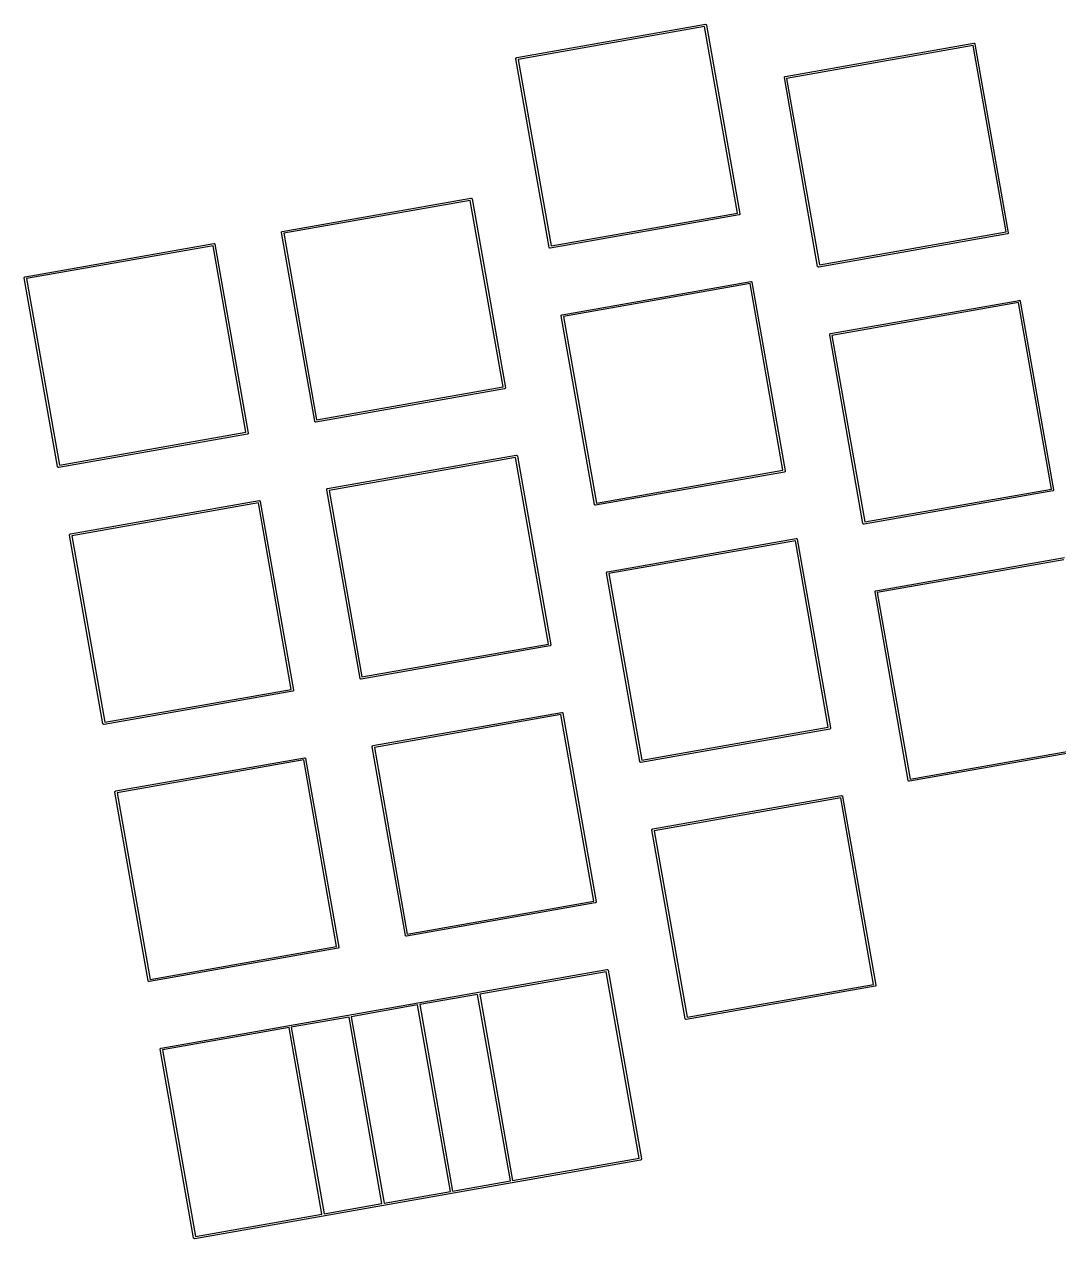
# Model space of a CAD drawing. Extents: x 63 to 356, y -134 to -45.
# Drawn here: x 238 to 313.5, y -134 to -45.4 of the extents above; entities that cross this region are included whole.
import ezdxf

# ---------------------------------------------------------------- set-up
doc = ezdxf.new("R2010")
doc.units = 0
doc.header["$MEASUREMENT"] = 0
doc.layers.add('BLACK', color=7, linetype='CONTINUOUS')

msp = doc.modelspace()

# ---------------------------------------------------------------- linework, layer by layer
at = {"layer": 'BLACK', "linetype": 'CONTINUOUS'}
for p, q in [((273.935, -47.8148), (287.706, -45.3866)), ((287.651, -45.5511), (274.043, -47.9505)), ((290.05, -59.1588), (287.651, -45.5511)), ((287.706, -45.3866), (287.713, -45.3854)), ((287.706, -45.3866), (287.706, -45.3866)), ((287.713, -45.3854), (287.719, -45.3866)), ((287.719, -45.3866), (287.726, -45.3866)), ((287.726, -45.3866), (287.732, -45.3889)), ((287.732, -45.3889), (287.739, -45.3901)), ((287.739, -45.3901), (287.745, -45.3935)), ((287.745, -45.3935), (287.751, -45.3958)), ((287.751, -45.3958), (287.756, -45.4002)), ((287.756, -45.4002), (287.762, -45.4035)), ((287.762, -45.4035), (287.767, -45.4087)), ((287.767, -45.4087), (287.772, -45.4131)), ((287.772, -45.4131), (287.775, -45.4189)), ((287.775, -45.4189), (287.78, -45.4241)), ((287.78, -45.4241), (287.782, -45.4305)), ((287.782, -45.4305), (287.785, -45.4363)), ((287.785, -45.4363), (287.786, -45.443)), ((287.786, -45.443), (287.786, -45.443)), ((287.786, -45.443), (290.215, -59.2139)), ((293.523, -49.1969), (307.293, -46.7688)), ((307.238, -46.9332), (293.631, -49.3326)), ((309.638, -60.5409), (307.238, -46.9332)), ((307.293, -46.7688), (307.3, -46.7676)), ((307.293, -46.7688), (307.293, -46.7688)), ((307.3, -46.7676), (307.307, -46.7688)), ((307.307, -46.7688), (307.314, -46.7688)), ((307.314, -46.7688), (307.32, -46.7711)), ((307.32, -46.7711), (307.327, -46.7722)), ((307.327, -46.7722), (307.332, -46.7756)), ((307.332, -46.7756), (307.339, -46.7779)), ((307.339, -46.7779), (307.344, -46.7823)), ((307.344, -46.7823), (307.35, -46.7857)), ((307.35, -46.7857), (307.354, -46.7909)), ((307.354, -46.7909), (307.359, -46.7952)), ((307.359, -46.7952), (307.363, -46.8011)), ((307.363, -46.8011), (307.367, -46.8063)), ((307.367, -46.8063), (307.369, -46.8126)), ((307.369, -46.8126), (307.373, -46.8185)), ((307.373, -46.8185), (307.374, -46.8252)), ((307.374, -46.8252), (307.374, -46.8252)), ((307.374, -46.8252), (309.802, -60.5961)), ((273.885, -47.8563), (273.888, -47.85)), ((273.888, -47.85), (273.892, -47.8448)), ((273.892, -47.8448), (273.895, -47.8389)), ((273.895, -47.8389), (273.901, -47.8346)), ((273.901, -47.8346), (273.905, -47.8294)), ((273.905, -47.8294), (273.911, -47.826)), ((273.911, -47.826), (273.916, -47.8217)), ((273.916, -47.8217), (273.922, -47.8194)), ((273.922, -47.8194), (273.928, -47.816)), ((273.928, -47.816), (273.935, -47.8148)), ((273.935, -47.8148), (273.935, -47.8148)), ((273.877, -47.8887), (273.879, -47.882)), ((273.879, -47.8953), (273.877, -47.8887)), ((273.879, -47.8752), (273.881, -47.8689)), ((273.879, -47.882), (273.879, -47.8752)), ((276.307, -61.6662), (273.879, -47.8953)), ((273.879, -47.8953), (273.879, -47.8953)), ((273.881, -47.8689), (273.882, -47.8622)), ((273.882, -47.8622), (273.885, -47.8563)), ((274.043, -47.9505), (276.442, -61.5582)), ((293.465, -49.2708), (293.466, -49.2642)), ((293.466, -49.2775), (293.465, -49.2708)), ((293.466, -49.2574), (293.468, -49.251)), ((293.466, -49.2642), (293.466, -49.2574)), ((295.894, -63.0484), (293.466, -49.2775)), ((293.466, -49.2775), (293.466, -49.2775)), ((293.468, -49.251), (293.47, -49.2444)), ((293.47, -49.2444), (293.473, -49.2385)), ((293.473, -49.2385), (293.475, -49.2321)), ((293.475, -49.2321), (293.48, -49.227)), ((293.48, -49.227), (293.483, -49.2211)), ((293.483, -49.2211), (293.488, -49.2167)), ((293.488, -49.2167), (293.493, -49.2116)), ((293.493, -49.2116), (293.498, -49.2082)), ((293.498, -49.2082), (293.504, -49.2038)), ((293.504, -49.2038), (293.51, -49.2015)), ((293.51, -49.2015), (293.516, -49.1981)), ((293.516, -49.1981), (293.523, -49.1969)), ((293.523, -49.1969), (293.523, -49.1969)), ((293.631, -49.3326), (296.03, -62.9403)), ((256.828, -60.5031), (270.599, -58.0749)), ((270.544, -58.2394), (256.936, -60.6388)), ((272.944, -71.8471), (270.544, -58.2394)), ((270.599, -58.0749), (270.606, -58.0737)), ((270.599, -58.0749), (270.599, -58.0749)), ((270.606, -58.0737), (270.613, -58.0749)), ((270.613, -58.0749), (270.619, -58.0749)), ((270.619, -58.0749), (270.626, -58.0772)), ((270.626, -58.0772), (270.632, -58.0784)), ((270.632, -58.0784), (270.638, -58.0818)), ((270.638, -58.0818), (270.645, -58.0841)), ((270.645, -58.0841), (270.65, -58.0884)), ((270.65, -58.0884), (270.656, -58.0918)), ((270.656, -58.0918), (270.66, -58.097)), ((270.66, -58.097), (270.665, -58.1014)), ((270.665, -58.1014), (270.669, -58.1072)), ((270.669, -58.1072), (270.673, -58.1124)), ((270.673, -58.1124), (270.675, -58.1188)), ((270.675, -58.1188), (270.679, -58.1246)), ((270.679, -58.1246), (270.68, -58.1313)), ((270.68, -58.1313), (270.68, -58.1313)), ((270.68, -58.1313), (273.108, -71.9022)), ((290.158, -59.2945), (276.387, -61.7226)), ((276.442, -61.5582), (290.05, -59.1588)), ((290.165, -59.2933), (290.158, -59.2945)), ((290.158, -59.2945), (290.158, -59.2945)), ((290.171, -59.2899), (290.165, -59.2933)), ((290.177, -59.2876), (290.171, -59.2899)), ((290.182, -59.2832), (290.177, -59.2876)), ((290.188, -59.2798), (290.182, -59.2832)), ((290.192, -59.2747), (290.188, -59.2798)), ((290.198, -59.2703), (290.192, -59.2747)), ((290.201, -59.2644), (290.198, -59.2703)), ((290.205, -59.2593), (290.201, -59.2644)), ((290.208, -59.2529), (290.205, -59.2593)), ((290.211, -59.247), (290.208, -59.2529)), ((290.212, -59.2404), (290.211, -59.247)), ((290.215, -59.234), (290.212, -59.2404)), ((290.215, -59.2139), (290.215, -59.2139)), ((290.215, -59.2139), (290.216, -59.2206)), ((290.216, -59.2206), (290.215, -59.2272)), ((290.215, -59.2272), (290.215, -59.234)), ((256.771, -60.577), (256.772, -60.5703)), ((256.772, -60.5836), (256.771, -60.577)), ((256.772, -60.5635), (256.774, -60.5572)), ((256.772, -60.5703), (256.772, -60.5635)), ((259.2, -74.3545), (256.772, -60.5836)), ((256.772, -60.5836), (256.772, -60.5836)), ((256.774, -60.5572), (256.775, -60.5505)), ((256.775, -60.5505), (256.779, -60.5446)), ((256.779, -60.5446), (256.781, -60.5383)), ((256.781, -60.5383), (256.786, -60.5331)), ((256.786, -60.5331), (256.789, -60.5272)), ((256.789, -60.5272), (256.794, -60.5229)), ((256.794, -60.5229), (256.798, -60.5177)), ((256.798, -60.5177), (256.804, -60.5143)), ((256.804, -60.5143), (256.809, -60.51)), ((256.809, -60.51), (256.816, -60.5076)), ((256.816, -60.5076), (256.822, -60.5043)), ((256.822, -60.5043), (256.828, -60.5031)), ((256.828, -60.5031), (256.828, -60.5031)), ((256.936, -60.6388), (259.336, -74.2465)), ((309.746, -60.6766), (295.975, -63.1048)), ((296.03, -62.9403), (309.638, -60.5409)), ((309.752, -60.6754), (309.746, -60.6766)), ((309.746, -60.6766), (309.746, -60.6766)), ((309.758, -60.6721), (309.752, -60.6754)), ((309.765, -60.6697), (309.758, -60.6721)), ((309.77, -60.6654), (309.765, -60.6697)), ((309.776, -60.662), (309.77, -60.6654)), ((309.78, -60.6568), (309.776, -60.662)), ((309.785, -60.6525), (309.78, -60.6568)), ((309.789, -60.6466), (309.785, -60.6525)), ((309.793, -60.6414), (309.789, -60.6466)), ((309.795, -60.6351), (309.793, -60.6414)), ((309.799, -60.6292), (309.795, -60.6351)), ((309.8, -60.6225), (309.799, -60.6292)), ((309.802, -60.6162), (309.8, -60.6225)), ((309.802, -60.5961), (309.802, -60.5961)), ((309.802, -60.5961), (309.803, -60.6027)), ((309.803, -60.6027), (309.802, -60.6094)), ((309.802, -60.6094), (309.802, -60.6162)), ((238.068, -63.8111), (251.839, -61.3829)), ((251.784, -61.5474), (238.176, -63.9468)), ((254.183, -75.1551), (251.784, -61.5474)), ((251.839, -61.3829), (251.845, -61.3817)), ((251.839, -61.3829), (251.839, -61.3829)), ((251.845, -61.3817), (251.852, -61.3829)), ((251.852, -61.3829), (251.859, -61.3829)), ((251.859, -61.3829), (251.865, -61.3852)), ((251.865, -61.3852), (251.872, -61.3864)), ((251.872, -61.3864), (251.878, -61.3898)), ((251.878, -61.3898), (251.884, -61.3921)), ((251.884, -61.3921), (251.889, -61.3964)), ((251.889, -61.3964), (251.895, -61.3998)), ((251.895, -61.3998), (251.899, -61.405)), ((251.899, -61.405), (251.905, -61.4094)), ((251.905, -61.4094), (251.908, -61.4152)), ((251.908, -61.4152), (251.912, -61.4204)), ((251.912, -61.4204), (251.915, -61.4268)), ((251.915, -61.4268), (251.918, -61.4326)), ((251.918, -61.4326), (251.919, -61.4393)), ((251.919, -61.4393), (251.919, -61.4393)), ((251.919, -61.4393), (254.347, -75.2102)), ((276.308, -61.6729), (276.307, -61.6662)), ((276.307, -61.6662), (276.307, -61.6662)), ((276.311, -61.6788), (276.308, -61.6729)), ((276.314, -61.6851), (276.311, -61.6788)), ((276.318, -61.6903), (276.314, -61.6851)), ((276.321, -61.6962), (276.318, -61.6903)), ((276.327, -61.7005), (276.321, -61.6962)), ((276.331, -61.7057), (276.327, -61.7005)), ((276.337, -61.7091), (276.331, -61.7057)), ((276.342, -61.7134), (276.337, -61.7091)), ((276.348, -61.7158), (276.342, -61.7134)), ((276.354, -61.7191), (276.348, -61.7158)), ((276.361, -61.7203), (276.354, -61.7191)), ((276.367, -61.7226), (276.361, -61.7203)), ((276.374, -61.7226), (276.367, -61.7226)), ((276.381, -61.7238), (276.374, -61.7226)), ((276.387, -61.7226), (276.381, -61.7238)), ((276.387, -61.7226), (276.387, -61.7226)), ((295.896, -63.0551), (295.894, -63.0484)), ((295.894, -63.0484), (295.894, -63.0484)), ((295.899, -63.0609), (295.896, -63.0551)), ((295.901, -63.0673), (295.899, -63.0609)), ((295.906, -63.0725), (295.901, -63.0673)), ((295.909, -63.0783), (295.906, -63.0725)), ((295.914, -63.0827), (295.909, -63.0783)), ((295.918, -63.0879), (295.914, -63.0827)), ((295.924, -63.0912), (295.918, -63.0879)), ((295.93, -63.0956), (295.924, -63.0912)), ((295.936, -63.0979), (295.93, -63.0956)), ((295.942, -63.1013), (295.936, -63.0979)), ((295.948, -63.1025), (295.942, -63.1013)), ((295.955, -63.1048), (295.948, -63.1025)), ((295.962, -63.1048), (295.955, -63.1048)), ((295.968, -63.106), (295.962, -63.1048)), ((295.975, -63.1048), (295.968, -63.106)), ((295.975, -63.1048), (295.975, -63.1048)), ((238.01, -63.885), (238.011, -63.8783)), ((238.011, -63.8916), (238.01, -63.885)), ((238.011, -63.8715), (238.014, -63.8652)), ((238.011, -63.8783), (238.011, -63.8715)), ((240.44, -77.6625), (238.011, -63.8916)), ((238.011, -63.8916), (238.011, -63.8916)), ((238.014, -63.8652), (238.015, -63.8585)), ((238.015, -63.8585), (238.018, -63.8526)), ((238.018, -63.8526), (238.021, -63.8463)), ((238.021, -63.8463), (238.025, -63.8411)), ((238.025, -63.8411), (238.028, -63.8352)), ((238.028, -63.8352), (238.033, -63.8309)), ((238.033, -63.8309), (238.038, -63.8257)), ((238.038, -63.8257), (238.044, -63.8223)), ((238.044, -63.8223), (238.049, -63.818)), ((238.049, -63.818), (238.055, -63.8156)), ((238.055, -63.8156), (238.061, -63.8123)), ((238.061, -63.8123), (238.068, -63.8111)), ((238.068, -63.8111), (238.068, -63.8111)), ((238.176, -63.9468), (240.575, -77.5545)), ((277.243, -66.5754), (291.014, -64.1472)), ((290.959, -64.3117), (277.351, -66.7111)), ((293.358, -77.9194), (290.959, -64.3117)), ((291.014, -64.1472), (291.021, -64.146)), ((291.014, -64.1472), (291.014, -64.1472)), ((291.021, -64.146), (291.027, -64.1472)), ((291.027, -64.1472), (291.034, -64.1472)), ((291.034, -64.1472), (291.04, -64.1495)), ((291.04, -64.1495), (291.047, -64.1507)), ((291.047, -64.1507), (291.053, -64.1541)), ((291.053, -64.1541), (291.059, -64.1564)), ((291.059, -64.1564), (291.064, -64.1607)), ((291.064, -64.1607), (291.07, -64.1641)), ((291.07, -64.1641), (291.075, -64.1693)), ((291.075, -64.1693), (291.08, -64.1737)), ((291.08, -64.1737), (291.083, -64.1795)), ((291.083, -64.1795), (291.088, -64.1847)), ((291.088, -64.1847), (291.09, -64.1911)), ((291.09, -64.1911), (291.093, -64.1969)), ((291.093, -64.1969), (291.094, -64.2036)), ((291.094, -64.2036), (291.094, -64.2036)), ((291.094, -64.2036), (293.523, -77.9745)), ((296.831, -67.9575), (310.601, -65.5293)), ((310.601, -65.5293), (310.608, -65.5282)), ((310.601, -65.5293), (310.601, -65.5293)), ((310.608, -65.5282), (310.615, -65.5293)), ((310.615, -65.5293), (310.622, -65.5293)), ((310.622, -65.5293), (310.628, -65.5317)), ((310.628, -65.5317), (310.635, -65.5328)), ((310.635, -65.5328), (310.64, -65.5362)), ((310.64, -65.5362), (310.647, -65.5385)), ((310.647, -65.5385), (310.652, -65.5429)), ((310.652, -65.5429), (310.658, -65.5463)), ((310.658, -65.5463), (310.662, -65.5515)), ((310.662, -65.5515), (310.667, -65.5558)), ((310.667, -65.5558), (310.671, -65.5617)), ((310.671, -65.5617), (310.675, -65.5669)), ((310.675, -65.5669), (310.677, -65.5732)), ((310.677, -65.5732), (310.681, -65.5791)), ((310.546, -65.6938), (296.939, -68.0932)), ((312.946, -79.3015), (310.546, -65.6938)), ((310.681, -65.5791), (310.682, -65.5857)), ((310.682, -65.5857), (310.682, -65.5858)), ((310.682, -65.5858), (313.11, -79.3566)), ((277.185, -66.6493), (277.187, -66.6426)), ((277.187, -66.6559), (277.185, -66.6493)), ((277.187, -66.6358), (277.189, -66.6295)), ((277.187, -66.6426), (277.187, -66.6358)), ((279.615, -80.4268), (277.187, -66.6559)), ((277.187, -66.6559), (277.187, -66.6559)), ((277.189, -66.6295), (277.19, -66.6228)), ((277.19, -66.6228), (277.193, -66.6169)), ((277.193, -66.6169), (277.196, -66.6106)), ((277.196, -66.6106), (277.2, -66.6054)), ((277.2, -66.6054), (277.203, -66.5995)), ((277.203, -66.5995), (277.209, -66.5952)), ((277.209, -66.5952), (277.213, -66.59)), ((277.213, -66.59), (277.219, -66.5866)), ((277.219, -66.5866), (277.224, -66.5823)), ((277.224, -66.5823), (277.23, -66.5799)), ((277.23, -66.5799), (277.236, -66.5766)), ((277.236, -66.5766), (277.243, -66.5754)), ((277.243, -66.5754), (277.243, -66.5754)), ((277.351, -66.7111), (279.75, -80.3188)), ((296.773, -68.0314), (296.774, -68.0247)), ((296.774, -68.0381), (296.773, -68.0314)), ((296.774, -68.018), (296.776, -68.0116)), ((296.774, -68.0247), (296.774, -68.018)), ((299.202, -81.809), (296.774, -68.0381)), ((296.774, -68.0381), (296.774, -68.0381)), ((296.776, -68.0116), (296.778, -68.0049)), ((296.778, -68.0049), (296.781, -67.9991)), ((296.781, -67.9991), (296.783, -67.9927)), ((296.783, -67.9927), (296.788, -67.9875)), ((296.788, -67.9875), (296.791, -67.9817)), ((296.791, -67.9817), (296.796, -67.9773)), ((296.796, -67.9773), (296.801, -67.9721)), ((296.801, -67.9721), (296.806, -67.9688)), ((296.806, -67.9688), (296.812, -67.9644)), ((296.812, -67.9644), (296.818, -67.9621)), ((296.818, -67.9621), (296.824, -67.9587)), ((296.824, -67.9587), (296.831, -67.9575)), ((296.831, -67.9575), (296.831, -67.9575)), ((296.939, -68.0932), (299.338, -81.7009)), ((273.052, -71.9828), (259.281, -74.4109)), ((259.336, -74.2465), (272.944, -71.8471)), ((273.058, -71.9816), (273.052, -71.9827)), ((273.052, -71.9827), (273.052, -71.9828)), ((273.064, -71.9782), (273.058, -71.9816)), ((273.07, -71.9759), (273.064, -71.9782)), ((273.076, -71.9715), (273.07, -71.9759)), ((273.082, -71.9681), (273.076, -71.9715)), ((273.086, -71.963), (273.082, -71.9681)), ((273.091, -71.9586), (273.086, -71.963)), ((273.094, -71.9527), (273.091, -71.9586)), ((273.099, -71.9476), (273.094, -71.9527)), ((273.101, -71.9412), (273.099, -71.9476)), ((273.105, -71.9353), (273.101, -71.9412)), ((273.106, -71.9287), (273.105, -71.9353)), ((273.108, -71.9223), (273.106, -71.9287)), ((273.108, -71.9022), (273.108, -71.9022)), ((273.108, -71.9022), (273.109, -71.9089)), ((273.109, -71.9089), (273.108, -71.9155)), ((273.108, -71.9155), (273.108, -71.9223)), ((259.201, -74.3612), (259.2, -74.3545)), ((259.2, -74.3545), (259.2, -74.3545)), ((259.205, -74.367), (259.201, -74.3612)), ((259.207, -74.3734), (259.205, -74.367)), ((259.211, -74.3786), (259.207, -74.3734)), ((259.215, -74.3845), (259.211, -74.3786)), ((259.22, -74.3888), (259.215, -74.3845)), ((259.224, -74.394), (259.22, -74.3888)), ((259.23, -74.3974), (259.224, -74.394)), ((259.235, -74.4017), (259.23, -74.3974)), ((259.242, -74.4041), (259.235, -74.4017)), ((259.248, -74.4074), (259.242, -74.4041)), ((259.254, -74.4086), (259.248, -74.4074)), ((259.261, -74.4109), (259.254, -74.4086)), ((259.267, -74.4109), (259.261, -74.4109)), ((259.274, -74.4121), (259.267, -74.4109)), ((259.281, -74.4109), (259.274, -74.4121)), ((259.281, -74.4109), (259.281, -74.4109)), ((254.291, -75.2908), (240.52, -77.7189)), ((240.575, -77.5545), (254.183, -75.1551)), ((254.298, -75.2896), (254.291, -75.2907)), ((254.291, -75.2907), (254.291, -75.2908)), ((254.304, -75.2862), (254.298, -75.2896)), ((254.31, -75.2839), (254.304, -75.2862)), ((254.315, -75.2795), (254.31, -75.2839)), ((254.321, -75.2761), (254.315, -75.2795)), ((254.325, -75.271), (254.321, -75.2761)), ((254.33, -75.2666), (254.325, -75.271)), ((254.334, -75.2607), (254.33, -75.2666)), ((254.338, -75.2556), (254.334, -75.2607)), ((254.341, -75.2492), (254.338, -75.2556)), ((254.344, -75.2433), (254.341, -75.2492)), ((254.345, -75.2367), (254.344, -75.2433)), ((254.347, -75.2303), (254.345, -75.2367)), ((254.347, -75.2102), (254.347, -75.2102)), ((254.347, -75.2102), (254.349, -75.2169)), ((254.349, -75.2169), (254.347, -75.2235)), ((254.347, -75.2235), (254.347, -75.2303)), ((260.136, -79.2637), (273.907, -76.8355)), ((273.852, -77), (260.244, -79.3994)), ((276.252, -90.6076), (273.852, -77)), ((273.907, -76.8355), (273.914, -76.8343)), ((273.907, -76.8355), (273.907, -76.8355)), ((273.914, -76.8343), (273.921, -76.8355)), ((273.921, -76.8355), (273.927, -76.8355)), ((273.927, -76.8355), (273.934, -76.8378)), ((273.934, -76.8378), (273.94, -76.839)), ((273.94, -76.839), (273.946, -76.8424)), ((273.946, -76.8424), (273.953, -76.8447)), ((273.953, -76.8447), (273.958, -76.849)), ((273.958, -76.849), (273.964, -76.8524)), ((273.964, -76.8524), (273.968, -76.8576)), ((273.968, -76.8576), (273.973, -76.862)), ((273.973, -76.862), (273.977, -76.8678)), ((273.977, -76.8678), (273.981, -76.873)), ((273.981, -76.873), (273.983, -76.8794)), ((273.983, -76.8794), (273.987, -76.8852)), ((273.987, -76.8852), (273.988, -76.8919)), ((273.988, -76.8919), (273.988, -76.8919)), ((273.988, -76.8919), (276.416, -90.6628)), ((240.441, -77.6692), (240.44, -77.6625)), ((240.44, -77.6625), (240.44, -77.6625)), ((240.444, -77.675), (240.441, -77.6692)), ((240.446, -77.6814), (240.444, -77.675)), ((240.451, -77.6866), (240.446, -77.6814)), ((240.454, -77.6925), (240.451, -77.6866)), ((240.459, -77.6968), (240.454, -77.6925)), ((240.464, -77.702), (240.459, -77.6968)), ((240.47, -77.7054), (240.464, -77.702)), ((240.475, -77.7097), (240.47, -77.7054)), ((240.481, -77.7121), (240.475, -77.7097)), ((240.487, -77.7154), (240.481, -77.7121)), ((240.494, -77.7166), (240.487, -77.7154)), ((240.5, -77.7189), (240.494, -77.7166)), ((240.507, -77.7189), (240.5, -77.7189)), ((240.513, -77.7201), (240.507, -77.7189)), ((240.52, -77.7189), (240.513, -77.7201)), ((240.52, -77.7189), (240.52, -77.7189)), ((279.75, -80.3188), (293.358, -77.9194)), ((293.523, -77.9745), (293.523, -77.9745)), ((293.523, -77.9745), (293.524, -77.9812)), ((293.524, -77.9812), (293.523, -77.9878)), ((293.466, -78.055), (279.695, -80.4832)), ((293.473, -78.0539), (293.466, -78.055)), ((293.466, -78.055), (293.466, -78.055)), ((293.479, -78.0505), (293.473, -78.0539)), ((293.485, -78.0482), (293.479, -78.0505)), ((293.49, -78.0438), (293.485, -78.0482)), ((293.496, -78.0404), (293.49, -78.0438)), ((293.5, -78.0353), (293.496, -78.0404)), ((293.506, -78.0309), (293.5, -78.0353)), ((293.509, -78.025), (293.506, -78.0309)), ((293.513, -78.0198), (293.509, -78.025)), ((293.516, -78.0135), (293.513, -78.0198)), ((293.519, -78.0076), (293.516, -78.0135)), ((293.52, -78.001), (293.519, -78.0076)), ((293.523, -77.9946), (293.52, -78.001)), ((293.523, -77.9878), (293.523, -77.9946)), ((260.079, -79.3376), (260.08, -79.3309)), ((260.08, -79.3442), (260.079, -79.3376)), ((260.08, -79.3241), (260.082, -79.3178)), ((260.08, -79.3309), (260.08, -79.3241)), ((262.508, -93.1151), (260.08, -79.3442)), ((260.08, -79.3442), (260.08, -79.3442)), ((260.082, -79.3178), (260.083, -79.3111)), ((260.083, -79.3111), (260.087, -79.3052)), ((260.087, -79.3052), (260.089, -79.2989)), ((260.089, -79.2989), (260.094, -79.2937)), ((260.094, -79.2937), (260.097, -79.2878)), ((260.097, -79.2878), (260.102, -79.2835)), ((260.102, -79.2835), (260.106, -79.2783)), ((260.106, -79.2783), (260.112, -79.2749)), ((260.112, -79.2749), (260.117, -79.2705)), ((260.117, -79.2705), (260.124, -79.2682)), ((260.124, -79.2682), (260.13, -79.2648)), ((260.13, -79.2648), (260.136, -79.2637)), ((260.136, -79.2637), (260.136, -79.2637)), ((260.244, -79.3994), (262.644, -93.007)), ((313.054, -79.4372), (299.283, -81.8654)), ((299.338, -81.7009), (312.946, -79.3015)), ((313.06, -79.436), (313.054, -79.4372)), ((313.054, -79.4372), (313.054, -79.4372)), ((313.066, -79.4326), (313.06, -79.436)), ((313.073, -79.4303), (313.066, -79.4326)), ((313.078, -79.426), (313.073, -79.4303)), ((313.084, -79.4226), (313.078, -79.426)), ((313.088, -79.4174), (313.084, -79.4226)), ((313.093, -79.413), (313.088, -79.4174)), ((313.097, -79.4072), (313.093, -79.413)), ((313.101, -79.402), (313.097, -79.4072)), ((313.103, -79.3956), (313.101, -79.402)), ((313.107, -79.3898), (313.103, -79.3956)), ((313.108, -79.3831), (313.107, -79.3898)), ((313.11, -79.3767), (313.108, -79.3831)), ((313.11, -79.3566), (313.11, -79.3566)), ((313.11, -79.3566), (313.111, -79.3633)), ((313.111, -79.3633), (313.11, -79.37)), ((313.11, -79.37), (313.11, -79.3767)), ((241.376, -82.5717), (255.147, -80.1435)), ((255.092, -80.308), (241.484, -82.7074)), ((257.491, -93.9156), (255.092, -80.308)), ((255.147, -80.1435), (255.153, -80.1423)), ((255.147, -80.1435), (255.147, -80.1435)), ((255.153, -80.1423), (255.16, -80.1435)), ((255.16, -80.1435), (255.167, -80.1435)), ((255.167, -80.1435), (255.173, -80.1458)), ((255.173, -80.1458), (255.18, -80.147)), ((255.18, -80.147), (255.186, -80.1504)), ((255.186, -80.1504), (255.192, -80.1527)), ((255.192, -80.1527), (255.197, -80.157)), ((255.197, -80.157), (255.203, -80.1604)), ((255.203, -80.1604), (255.207, -80.1656)), ((255.207, -80.1656), (255.213, -80.17)), ((255.213, -80.17), (255.216, -80.1758)), ((255.216, -80.1758), (255.22, -80.181)), ((255.22, -80.181), (255.223, -80.1874)), ((255.223, -80.1874), (255.226, -80.1932)), ((255.226, -80.1932), (255.227, -80.1999)), ((255.227, -80.1999), (255.227, -80.1999)), ((255.227, -80.1999), (257.655, -93.9708)), ((279.616, -80.4335), (279.615, -80.4268)), ((279.615, -80.4268), (279.615, -80.4268)), ((279.619, -80.4393), (279.616, -80.4335)), ((279.622, -80.4457), (279.619, -80.4393)), ((279.626, -80.4509), (279.622, -80.4457)), ((279.629, -80.4568), (279.626, -80.4509)), ((279.635, -80.4611), (279.629, -80.4568)), ((279.639, -80.4663), (279.635, -80.4611)), ((279.645, -80.4697), (279.639, -80.4663)), ((279.65, -80.474), (279.645, -80.4697)), ((279.656, -80.4763), (279.65, -80.474)), ((279.662, -80.4797), (279.656, -80.4763)), ((279.669, -80.4809), (279.662, -80.4797)), ((279.675, -80.4832), (279.669, -80.4809)), ((279.682, -80.4832), (279.675, -80.4832)), ((279.689, -80.4844), (279.682, -80.4832)), ((279.695, -80.4832), (279.689, -80.4844)), ((279.695, -80.4832), (279.695, -80.4832)), ((299.203, -81.8156), (299.202, -81.809)), ((299.202, -81.809), (299.202, -81.809)), ((299.207, -81.8215), (299.203, -81.8156)), ((299.209, -81.8279), (299.207, -81.8215)), ((299.214, -81.8331), (299.209, -81.8279)), ((299.217, -81.8389), (299.214, -81.8331)), ((299.222, -81.8433), (299.217, -81.8389)), ((299.226, -81.8484), (299.222, -81.8433)), ((299.232, -81.8518), (299.226, -81.8484)), ((299.238, -81.8562), (299.232, -81.8518)), ((299.244, -81.8585), (299.238, -81.8562)), ((299.25, -81.8619), (299.244, -81.8585)), ((299.256, -81.8631), (299.25, -81.8619)), ((299.263, -81.8654), (299.256, -81.8631)), ((299.27, -81.8654), (299.263, -81.8654)), ((299.276, -81.8665), (299.27, -81.8654)), ((299.283, -81.8654), (299.276, -81.8665)), ((299.283, -81.8654), (299.283, -81.8654)), ((241.318, -82.6456), (241.319, -82.6389)), ((241.319, -82.6522), (241.318, -82.6456)), ((241.319, -82.6321), (241.322, -82.6258)), ((241.319, -82.6389), (241.319, -82.6321)), ((243.748, -96.4231), (241.319, -82.6522)), ((241.319, -82.6522), (241.319, -82.6522)), ((241.322, -82.6258), (241.323, -82.6191)), ((241.323, -82.6191), (241.326, -82.6132)), ((241.326, -82.6132), (241.329, -82.6069)), ((241.329, -82.6069), (241.333, -82.6017)), ((241.333, -82.6017), (241.336, -82.5958)), ((241.336, -82.5958), (241.341, -82.5915)), ((241.341, -82.5915), (241.346, -82.5863)), ((241.346, -82.5863), (241.352, -82.5829)), ((241.352, -82.5829), (241.357, -82.5785)), ((241.357, -82.5785), (241.363, -82.5762)), ((241.363, -82.5762), (241.369, -82.5728)), ((241.369, -82.5728), (241.376, -82.5717)), ((241.376, -82.5717), (241.376, -82.5717)), ((241.484, -82.7074), (243.883, -96.315)), ((280.551, -85.336), (294.322, -82.9078)), ((294.267, -83.0723), (280.659, -85.4717)), ((296.666, -96.6799), (294.267, -83.0723)), ((294.322, -82.9078), (294.329, -82.9066)), ((294.322, -82.9078), (294.322, -82.9078)), ((294.329, -82.9066), (294.335, -82.9078)), ((294.335, -82.9078), (294.342, -82.9078)), ((294.342, -82.9078), (294.348, -82.9101)), ((294.348, -82.9101), (294.355, -82.9113)), ((294.355, -82.9113), (294.361, -82.9147)), ((294.361, -82.9147), (294.367, -82.917)), ((294.367, -82.917), (294.372, -82.9213)), ((294.372, -82.9213), (294.378, -82.9247)), ((294.378, -82.9247), (294.383, -82.9299)), ((294.383, -82.9299), (294.388, -82.9342)), ((294.388, -82.9342), (294.391, -82.9401)), ((294.391, -82.9401), (294.396, -82.9453)), ((294.396, -82.9453), (294.398, -82.9517)), ((294.398, -82.9517), (294.401, -82.9575)), ((294.401, -82.9575), (294.402, -82.9642)), ((294.402, -82.9642), (294.402, -82.9642)), ((294.402, -82.9642), (296.831, -96.7351)), ((300.139, -86.7181), (313.909, -84.2899)), ((313.854, -84.4544), (300.247, -86.8538)), ((280.493, -85.4098), (280.495, -85.4032)), ((280.495, -85.4165), (280.493, -85.4098)), ((280.495, -85.3964), (280.497, -85.3901)), ((280.495, -85.4032), (280.495, -85.3964)), ((282.923, -99.1874), (280.495, -85.4165)), ((280.495, -85.4165), (280.495, -85.4165)), ((280.497, -85.3901), (280.498, -85.3834)), ((280.498, -85.3834), (280.501, -85.3775)), ((280.501, -85.3775), (280.504, -85.3712)), ((280.504, -85.3712), (280.508, -85.366)), ((280.508, -85.366), (280.511, -85.3601)), ((280.511, -85.3601), (280.517, -85.3558)), ((280.517, -85.3558), (280.521, -85.3506)), ((280.521, -85.3506), (280.527, -85.3472)), ((280.527, -85.3472), (280.532, -85.3428)), ((280.532, -85.3428), (280.538, -85.3405)), ((280.538, -85.3405), (280.544, -85.3371)), ((280.544, -85.3371), (280.551, -85.336)), ((280.551, -85.336), (280.551, -85.336)), ((280.659, -85.4717), (283.058, -99.0793)), ((300.081, -86.792), (300.082, -86.7853)), ((300.082, -86.7987), (300.081, -86.792)), ((300.082, -86.7786), (300.084, -86.7722)), ((300.082, -86.7853), (300.082, -86.7786)), ((302.51, -100.57), (300.082, -86.7987)), ((300.082, -86.7987), (300.082, -86.7987)), ((300.084, -86.7722), (300.086, -86.7655)), ((300.086, -86.7655), (300.089, -86.7597)), ((300.089, -86.7597), (300.091, -86.7533)), ((300.091, -86.7533), (300.096, -86.7481)), ((300.096, -86.7481), (300.099, -86.7423)), ((300.099, -86.7423), (300.104, -86.7379)), ((300.104, -86.7379), (300.109, -86.7327)), ((300.109, -86.7327), (300.114, -86.7293)), ((300.114, -86.7293), (300.12, -86.725)), ((300.12, -86.725), (300.126, -86.7227)), ((300.126, -86.7227), (300.132, -86.7193)), ((300.132, -86.7193), (300.139, -86.7181)), ((300.139, -86.7181), (300.139, -86.7181)), ((300.247, -86.8538), (302.646, -100.461)), ((276.36, -90.7433), (262.589, -93.1715)), ((262.644, -93.007), (276.252, -90.6076)), ((276.366, -90.7422), (276.36, -90.7433)), ((276.36, -90.7433), (276.36, -90.7433)), ((276.372, -90.7388), (276.366, -90.7422)), ((276.378, -90.7365), (276.372, -90.7388)), ((276.384, -90.7321), (276.378, -90.7365)), ((276.39, -90.7287), (276.384, -90.7321)), ((276.394, -90.7235), (276.39, -90.7287)), ((276.399, -90.7192), (276.394, -90.7235)), ((276.402, -90.7133), (276.399, -90.7192)), ((276.407, -90.7081), (276.402, -90.7133)), ((276.409, -90.7018), (276.407, -90.7081)), ((276.413, -90.6959), (276.409, -90.7018)), ((276.414, -90.6892), (276.413, -90.6959)), ((276.416, -90.6829), (276.414, -90.6892)), ((276.416, -90.6628), (276.416, -90.6628)), ((276.416, -90.6628), (276.417, -90.6695)), ((276.417, -90.6695), (276.416, -90.6761)), ((276.416, -90.6761), (276.416, -90.6829)), ((243.883, -96.315), (257.491, -93.9156)), ((262.509, -93.1218), (262.508, -93.1151)), ((262.508, -93.1151), (262.508, -93.1151)), ((262.513, -93.1276), (262.509, -93.1218)), ((262.515, -93.134), (262.513, -93.1276)), ((262.519, -93.1392), (262.515, -93.134)), ((262.523, -93.1451), (262.519, -93.1392)), ((262.528, -93.1494), (262.523, -93.1451)), ((262.532, -93.1546), (262.528, -93.1494)), ((262.538, -93.158), (262.532, -93.1546)), ((262.543, -93.1623), (262.538, -93.158)), ((262.55, -93.1646), (262.543, -93.1623)), ((262.556, -93.168), (262.55, -93.1646)), ((262.562, -93.1692), (262.556, -93.168)), ((262.569, -93.1715), (262.562, -93.1692)), ((262.575, -93.1715), (262.569, -93.1715)), ((262.582, -93.1727), (262.575, -93.1715)), ((262.589, -93.1715), (262.582, -93.1727)), ((262.589, -93.1715), (262.589, -93.1715)), ((257.599, -94.0513), (243.828, -96.4795)), ((257.606, -94.0502), (257.599, -94.0513)), ((257.599, -94.0513), (257.599, -94.0513)), ((257.612, -94.0468), (257.606, -94.0502)), ((257.618, -94.0445), (257.612, -94.0468)), ((257.623, -94.0401), (257.618, -94.0445)), ((257.629, -94.0367), (257.623, -94.0401)), ((257.633, -94.0315), (257.629, -94.0367)), ((257.638, -94.0272), (257.633, -94.0315)), ((257.642, -94.0213), (257.638, -94.0272)), ((257.646, -94.0161), (257.642, -94.0213)), ((257.649, -94.0098), (257.646, -94.0161)), ((257.652, -94.0039), (257.649, -94.0098)), ((257.653, -93.9972), (257.652, -94.0039)), ((257.655, -93.9909), (257.653, -93.9972)), ((257.655, -93.9708), (257.655, -93.9708)), ((257.655, -93.9708), (257.657, -93.9775)), ((257.657, -93.9775), (257.655, -93.9841)), ((257.655, -93.9841), (257.655, -93.9909)), ((263.444, -98.0243), (277.215, -95.5961)), ((277.215, -95.5961), (277.222, -95.5949)), ((277.215, -95.5961), (277.215, -95.5961)), ((277.222, -95.5949), (277.229, -95.5961)), ((277.229, -95.5961), (277.235, -95.5961)), ((277.235, -95.5961), (277.242, -95.5984)), ((277.242, -95.5984), (277.248, -95.5996)), ((277.248, -95.5996), (277.254, -95.603)), ((277.254, -95.603), (277.261, -95.6053)), ((277.261, -95.6053), (277.266, -95.6096)), ((277.266, -95.6096), (277.272, -95.613)), ((277.272, -95.613), (277.276, -95.6182)), ((277.276, -95.6182), (277.281, -95.6225)), ((277.281, -95.6225), (277.285, -95.6284)), ((277.285, -95.6284), (277.289, -95.6336)), ((277.289, -95.6336), (277.291, -95.64)), ((277.291, -95.64), (277.295, -95.6458)), ((277.295, -95.6458), (277.296, -95.6525)), ((277.296, -95.6525), (277.296, -95.6525)), ((277.296, -95.6525), (279.724, -109.423)), ((243.749, -96.4298), (243.748, -96.4231)), ((243.748, -96.4231), (243.748, -96.4231)), ((243.752, -96.4356), (243.749, -96.4298)), ((243.754, -96.442), (243.752, -96.4356)), ((243.759, -96.4472), (243.754, -96.442)), ((243.762, -96.4531), (243.759, -96.4472)), ((243.767, -96.4574), (243.762, -96.4531)), ((243.772, -96.4626), (243.767, -96.4574)), ((243.778, -96.466), (243.772, -96.4626)), ((243.783, -96.4703), (243.778, -96.466)), ((243.789, -96.4726), (243.783, -96.4703)), ((243.795, -96.476), (243.789, -96.4726)), ((243.802, -96.4772), (243.795, -96.476)), ((243.808, -96.4795), (243.802, -96.4772)), ((243.815, -96.4795), (243.808, -96.4795)), ((243.821, -96.4807), (243.815, -96.4795)), ((243.828, -96.4795), (243.821, -96.4807)), ((243.828, -96.4795), (243.828, -96.4795)), ((277.16, -95.7606), (263.552, -98.16)), ((279.56, -109.368), (277.16, -95.7606)), ((296.774, -96.8156), (283.003, -99.2438)), ((283.058, -99.0793), (296.666, -96.6799)), ((296.781, -96.8145), (296.774, -96.8156)), ((296.774, -96.8156), (296.774, -96.8156)), ((296.787, -96.8111), (296.781, -96.8145)), ((296.793, -96.8088), (296.787, -96.8111)), ((296.798, -96.8044), (296.793, -96.8088)), ((296.804, -96.801), (296.798, -96.8044)), ((296.808, -96.7958), (296.804, -96.801)), ((296.814, -96.7915), (296.808, -96.7958)), ((296.817, -96.7856), (296.814, -96.7915)), ((296.821, -96.7804), (296.817, -96.7856)), ((296.824, -96.7741), (296.821, -96.7804)), ((296.827, -96.7682), (296.824, -96.7741)), ((296.828, -96.7615), (296.827, -96.7682)), ((296.831, -96.7552), (296.828, -96.7615)), ((296.831, -96.7351), (296.831, -96.7351)), ((296.831, -96.7351), (296.832, -96.7418)), ((296.832, -96.7418), (296.831, -96.7484)), ((296.831, -96.7484), (296.831, -96.7552)), ((263.387, -98.0981), (263.388, -98.0915)), ((263.388, -98.1048), (263.387, -98.0981)), ((263.388, -98.0847), (263.39, -98.0783)), ((263.388, -98.0915), (263.388, -98.0847)), ((265.816, -111.876), (263.388, -98.1048)), ((263.388, -98.1048), (263.388, -98.1048)), ((263.39, -98.0783), (263.391, -98.0717)), ((263.391, -98.0717), (263.395, -98.0658)), ((263.395, -98.0658), (263.397, -98.0595)), ((263.397, -98.0595), (263.402, -98.0543)), ((263.402, -98.0543), (263.405, -98.0484)), ((263.405, -98.0484), (263.41, -98.0441)), ((263.41, -98.0441), (263.414, -98.0389)), ((263.414, -98.0389), (263.42, -98.0355)), ((263.42, -98.0355), (263.425, -98.0311)), ((263.425, -98.0311), (263.432, -98.0288)), ((263.432, -98.0288), (263.438, -98.0254)), ((263.438, -98.0254), (263.444, -98.0243)), ((263.444, -98.0243), (263.444, -98.0243)), ((263.552, -98.16), (265.952, -111.768)), ((316.362, -98.1978), (302.591, -100.626)), ((302.646, -100.461), (316.254, -98.0621)), ((244.684, -101.332), (258.455, -98.9041)), ((258.4, -99.0685), (244.792, -101.468)), ((260.799, -112.676), (258.4, -99.0685)), ((258.455, -98.9041), (258.461, -98.9029)), ((258.455, -98.9041), (258.455, -98.9041)), ((258.461, -98.9029), (258.468, -98.9041)), ((258.468, -98.9041), (258.475, -98.9041)), ((258.475, -98.9041), (258.481, -98.9064)), ((258.481, -98.9064), (258.488, -98.9076)), ((258.488, -98.9076), (258.494, -98.9109)), ((258.494, -98.9109), (258.5, -98.9133)), ((258.5, -98.9133), (258.505, -98.9176)), ((258.505, -98.9176), (258.511, -98.921)), ((258.511, -98.921), (258.515, -98.9262)), ((258.515, -98.9262), (258.521, -98.9305)), ((258.521, -98.9305), (258.524, -98.9364)), ((258.524, -98.9364), (258.528, -98.9416)), ((258.528, -98.9416), (258.531, -98.9479)), ((258.531, -98.9479), (258.534, -98.9538)), ((258.534, -98.9538), (258.535, -98.9605)), ((258.535, -98.9605), (258.535, -98.9605)), ((258.535, -98.9605), (260.963, -112.731)), ((282.924, -99.1941), (282.923, -99.1874)), ((282.923, -99.1874), (282.923, -99.1874)), ((282.927, -99.1999), (282.924, -99.1941)), ((282.93, -99.2063), (282.927, -99.1999)), ((282.934, -99.2115), (282.93, -99.2063)), ((282.937, -99.2173), (282.934, -99.2115)), ((282.943, -99.2217), (282.937, -99.2173)), ((282.947, -99.2269), (282.943, -99.2217)), ((282.953, -99.2303), (282.947, -99.2269)), ((282.958, -99.2346), (282.953, -99.2303)), ((282.964, -99.2369), (282.958, -99.2346)), ((282.97, -99.2403), (282.964, -99.2369)), ((282.977, -99.2415), (282.97, -99.2403)), ((282.983, -99.2438), (282.977, -99.2415)), ((282.99, -99.2438), (282.983, -99.2438)), ((282.997, -99.245), (282.99, -99.2438)), ((283.003, -99.2438), (282.997, -99.245)), ((283.003, -99.2438), (283.003, -99.2438)), ((302.511, -100.576), (302.51, -100.57)), ((302.51, -100.57), (302.51, -100.57)), ((302.515, -100.582), (302.511, -100.576)), ((302.517, -100.588), (302.515, -100.582)), ((302.522, -100.594), (302.517, -100.588)), ((302.525, -100.599), (302.522, -100.594)), ((302.53, -100.604), (302.525, -100.599)), ((302.534, -100.609), (302.53, -100.604)), ((302.54, -100.612), (302.534, -100.609)), ((302.546, -100.617), (302.54, -100.612)), ((302.552, -100.619), (302.546, -100.617)), ((302.558, -100.622), (302.552, -100.619)), ((302.564, -100.624), (302.558, -100.622)), ((302.571, -100.626), (302.564, -100.624)), ((302.578, -100.626), (302.571, -100.626)), ((302.584, -100.627), (302.578, -100.626)), ((302.591, -100.626), (302.584, -100.627)), ((302.591, -100.626), (302.591, -100.626)), ((244.626, -101.406), (244.627, -101.399)), ((244.627, -101.413), (244.626, -101.406)), ((244.627, -101.393), (244.63, -101.386)), ((244.627, -101.399), (244.627, -101.393)), ((247.056, -115.184), (244.627, -101.413)), ((244.627, -101.413), (244.627, -101.413)), ((244.63, -101.386), (244.631, -101.38)), ((244.631, -101.38), (244.634, -101.374)), ((244.634, -101.374), (244.637, -101.367)), ((244.637, -101.367), (244.641, -101.362)), ((244.641, -101.362), (244.644, -101.356)), ((244.644, -101.356), (244.649, -101.352)), ((244.649, -101.352), (244.654, -101.347)), ((244.654, -101.347), (244.66, -101.343)), ((244.66, -101.343), (244.665, -101.339)), ((244.665, -101.339), (244.671, -101.337)), ((244.671, -101.337), (244.677, -101.333)), ((244.677, -101.333), (244.684, -101.332)), ((244.684, -101.332), (244.684, -101.332)), ((244.792, -101.468), (247.191, -115.076)), ((283.859, -104.097), (297.63, -101.668)), ((297.575, -101.833), (283.967, -104.232)), ((299.974, -115.441), (297.575, -101.833)), ((297.63, -101.668), (297.637, -101.667)), ((297.63, -101.668), (297.63, -101.668)), ((297.637, -101.667), (297.643, -101.668)), ((297.643, -101.668), (297.65, -101.668)), ((297.65, -101.668), (297.656, -101.671)), ((297.656, -101.671), (297.663, -101.672)), ((297.663, -101.672), (297.669, -101.675)), ((297.669, -101.675), (297.675, -101.678)), ((297.675, -101.678), (297.68, -101.682)), ((297.68, -101.682), (297.686, -101.685)), ((297.686, -101.685), (297.691, -101.69)), ((297.691, -101.69), (297.696, -101.695)), ((297.696, -101.695), (297.699, -101.701)), ((297.699, -101.701), (297.704, -101.706)), ((297.704, -101.706), (297.706, -101.712)), ((297.706, -101.712), (297.709, -101.718)), ((297.709, -101.718), (297.71, -101.725)), ((297.71, -101.725), (297.71, -101.725)), ((297.71, -101.725), (300.139, -115.496)), ((283.801, -104.17), (283.803, -104.164)), ((283.803, -104.177), (283.801, -104.17)), ((283.803, -104.157), (283.805, -104.151)), ((283.803, -104.164), (283.803, -104.157)), ((286.231, -117.948), (283.803, -104.177)), ((283.803, -104.177), (283.803, -104.177)), ((283.805, -104.151), (283.806, -104.144)), ((283.806, -104.144), (283.809, -104.138)), ((283.809, -104.138), (283.812, -104.132)), ((283.812, -104.132), (283.816, -104.127)), ((283.816, -104.127), (283.819, -104.121)), ((283.819, -104.121), (283.825, -104.116)), ((283.825, -104.116), (283.829, -104.111)), ((283.829, -104.111), (283.835, -104.108)), ((283.835, -104.108), (283.84, -104.103)), ((283.84, -104.103), (283.846, -104.101)), ((283.846, -104.101), (283.852, -104.098)), ((283.852, -104.098), (283.859, -104.097)), ((283.859, -104.097), (283.859, -104.097)), ((283.967, -104.232), (286.366, -117.84)), ((279.668, -109.504), (265.897, -111.932)), ((265.952, -111.768), (279.56, -109.368)), ((279.674, -109.503), (279.668, -109.504)), ((279.668, -109.504), (279.668, -109.504)), ((279.68, -109.499), (279.674, -109.503)), ((279.686, -109.497), (279.68, -109.499)), ((279.692, -109.493), (279.686, -109.497)), ((279.698, -109.489), (279.692, -109.493)), ((279.702, -109.484), (279.698, -109.489)), ((279.707, -109.48), (279.702, -109.484)), ((279.71, -109.474), (279.707, -109.48)), ((279.715, -109.469), (279.71, -109.474)), ((279.717, -109.462), (279.715, -109.469)), ((279.721, -109.457), (279.717, -109.462)), ((279.722, -109.45), (279.721, -109.457)), ((279.724, -109.443), (279.722, -109.45)), ((279.724, -109.423), (279.724, -109.423)), ((279.724, -109.423), (279.725, -109.43)), ((279.725, -109.43), (279.724, -109.437)), ((279.724, -109.437), (279.724, -109.443)), ((265.817, -111.882), (265.816, -111.876)), ((265.816, -111.876), (265.816, -111.876)), ((265.821, -111.888), (265.817, -111.882)), ((265.823, -111.895), (265.821, -111.888)), ((265.827, -111.9), (265.823, -111.895)), ((265.831, -111.906), (265.827, -111.9)), ((265.836, -111.91), (265.831, -111.906)), ((265.84, -111.915), (265.836, -111.91)), ((265.846, -111.919), (265.84, -111.915)), ((265.851, -111.923), (265.846, -111.919)), ((265.858, -111.925), (265.851, -111.923)), ((265.864, -111.929), (265.858, -111.925)), ((265.87, -111.93), (265.864, -111.929)), ((265.877, -111.932), (265.87, -111.93)), ((265.883, -111.932), (265.877, -111.932)), ((265.89, -111.933), (265.883, -111.932)), ((265.897, -111.932), (265.89, -111.933)), ((265.897, -111.932), (265.897, -111.932)), ((260.907, -112.812), (247.136, -115.24)), ((247.191, -115.076), (260.799, -112.676)), ((260.914, -112.811), (260.907, -112.812)), ((260.907, -112.812), (260.907, -112.812)), ((260.92, -112.807), (260.914, -112.811)), ((260.926, -112.805), (260.92, -112.807)), ((260.931, -112.801), (260.926, -112.805)), ((260.937, -112.797), (260.931, -112.801)), ((260.941, -112.792), (260.937, -112.797)), ((260.946, -112.788), (260.941, -112.792)), ((260.95, -112.782), (260.946, -112.788)), ((260.954, -112.777), (260.95, -112.782)), ((260.957, -112.77), (260.954, -112.777)), ((260.96, -112.765), (260.957, -112.77)), ((260.961, -112.758), (260.96, -112.765)), ((260.963, -112.751), (260.961, -112.758)), ((260.963, -112.731), (260.963, -112.731)), ((260.963, -112.731), (260.965, -112.738)), ((260.965, -112.738), (260.963, -112.745)), ((260.963, -112.745), (260.963, -112.751)), ((247.057, -115.19), (247.056, -115.184)), ((247.056, -115.184), (247.056, -115.184)), ((247.06, -115.196), (247.057, -115.19)), ((247.062, -115.203), (247.06, -115.196)), ((266.752, -116.785), (280.523, -114.357)), ((280.468, -114.521), (271.238, -116.149)), ((282.868, -128.129), (280.468, -114.521)), ((280.523, -114.357), (280.53, -114.355)), ((280.523, -114.357), (280.523, -114.357)), ((280.53, -114.355), (280.537, -114.357)), ((280.537, -114.357), (280.543, -114.357)), ((280.543, -114.357), (280.55, -114.359)), ((280.55, -114.359), (280.556, -114.36)), ((280.556, -114.36), (280.562, -114.364)), ((280.562, -114.364), (280.569, -114.366)), ((280.569, -114.366), (280.574, -114.37)), ((280.574, -114.37), (280.58, -114.374)), ((280.58, -114.374), (280.584, -114.379)), ((280.584, -114.379), (280.589, -114.383)), ((280.589, -114.383), (280.593, -114.389)), ((280.593, -114.389), (280.597, -114.394)), ((280.597, -114.394), (280.599, -114.401)), ((280.599, -114.401), (280.603, -114.406)), ((280.603, -114.406), (280.604, -114.413)), ((280.604, -114.413), (280.604, -114.413)), ((280.604, -114.413), (283.032, -128.184)), ((247.067, -115.208), (247.062, -115.203)), ((247.07, -115.214), (247.067, -115.208)), ((247.075, -115.218), (247.07, -115.214)), ((247.08, -115.223), (247.075, -115.218)), ((247.086, -115.227), (247.08, -115.223)), ((247.091, -115.231), (247.086, -115.227)), ((247.097, -115.233), (247.091, -115.231)), ((247.103, -115.237), (247.097, -115.233)), ((247.11, -115.238), (247.103, -115.237)), ((247.116, -115.24), (247.11, -115.238)), ((247.123, -115.24), (247.116, -115.24)), ((247.129, -115.241), (247.123, -115.24)), ((247.136, -115.24), (247.129, -115.241)), ((247.136, -115.24), (247.136, -115.24)), ((300.082, -115.576), (286.311, -118.004)), ((286.366, -117.84), (299.974, -115.441)), ((300.089, -115.575), (300.082, -115.576)), ((300.082, -115.576), (300.082, -115.576)), ((300.095, -115.572), (300.089, -115.575)), ((300.101, -115.569), (300.095, -115.572)), ((300.106, -115.565), (300.101, -115.569)), ((300.112, -115.562), (300.106, -115.565)), ((300.116, -115.556), (300.112, -115.562)), ((300.122, -115.552), (300.116, -115.556)), ((300.125, -115.546), (300.122, -115.552)), ((300.129, -115.541), (300.125, -115.546)), ((300.132, -115.535), (300.129, -115.541)), ((300.135, -115.529), (300.132, -115.535)), ((300.136, -115.522), (300.135, -115.529)), ((300.139, -115.516), (300.136, -115.522)), ((300.139, -115.496), (300.139, -115.496)), ((300.139, -115.496), (300.14, -115.502)), ((300.14, -115.502), (300.139, -115.509)), ((300.139, -115.509), (300.139, -115.516)), ((257.372, -118.439), (266.752, -116.785)), ((266.71, -116.947), (261.858, -117.803)), ((269.11, -130.555), (266.71, -116.947)), ((266.752, -116.785), (266.752, -116.785)), ((271.088, -116.175), (266.86, -116.921)), ((266.86, -116.921), (269.26, -130.528)), ((273.487, -129.783), (271.088, -116.175)), ((271.238, -116.149), (273.637, -129.756)), ((261.708, -117.829), (257.48, -118.575)), ((264.107, -131.437), (261.708, -117.829)), ((261.858, -117.803), (264.257, -131.41)), ((247.992, -120.093), (257.372, -118.439)), ((257.33, -118.601), (248.1, -120.229)), ((259.729, -132.209), (257.33, -118.601)), ((257.372, -118.439), (257.372, -118.439)), ((257.48, -118.575), (259.88, -132.182)), ((286.232, -117.955), (286.231, -117.948)), ((286.231, -117.948), (286.231, -117.948)), ((286.235, -117.961), (286.232, -117.955)), ((286.238, -117.967), (286.235, -117.961)), ((286.242, -117.972), (286.238, -117.967)), ((286.245, -117.978), (286.242, -117.972)), ((286.251, -117.982), (286.245, -117.978)), ((286.255, -117.987), (286.251, -117.982)), ((286.261, -117.991), (286.255, -117.987)), ((286.266, -117.995), (286.261, -117.991)), ((286.272, -117.998), (286.266, -117.995)), ((286.278, -118.001), (286.272, -117.998)), ((286.285, -118.002), (286.278, -118.001)), ((286.291, -118.004), (286.285, -118.002)), ((286.298, -118.004), (286.291, -118.004)), ((286.305, -118.006), (286.298, -118.004)), ((286.311, -118.004), (286.305, -118.006)), ((286.311, -118.004), (286.311, -118.004)), ((247.934, -120.167), (247.935, -120.16)), ((247.935, -120.173), (247.934, -120.167)), ((247.935, -120.153), (247.938, -120.147)), ((247.935, -120.16), (247.935, -120.153)), ((250.364, -133.944), (247.935, -120.173)), ((247.935, -120.173), (247.935, -120.173)), ((247.938, -120.147), (247.939, -120.14)), ((247.939, -120.14), (247.942, -120.134)), ((247.942, -120.134), (247.945, -120.128)), ((247.945, -120.128), (247.949, -120.123)), ((247.949, -120.123), (247.952, -120.117)), ((247.952, -120.117), (247.957, -120.113)), ((247.957, -120.113), (247.962, -120.107)), ((247.962, -120.107), (247.968, -120.104)), ((247.968, -120.104), (247.973, -120.1)), ((247.973, -120.1), (247.979, -120.097)), ((247.979, -120.097), (247.985, -120.094)), ((247.985, -120.094), (247.992, -120.093)), ((247.992, -120.093), (247.992, -120.093)), ((248.1, -120.229), (250.499, -133.836)), ((282.976, -128.265), (273.595, -129.919)), ((273.637, -129.756), (282.868, -128.129)), ((282.982, -128.263), (282.976, -128.265)), ((282.976, -128.265), (282.976, -128.265)), ((282.988, -128.26), (282.982, -128.263)), ((282.994, -128.258), (282.988, -128.26)), ((283, -128.253), (282.994, -128.258)), ((283.006, -128.25), (283, -128.253)), ((283.01, -128.245), (283.006, -128.25)), ((283.015, -128.24), (283.01, -128.245)), ((283.018, -128.235), (283.015, -128.24)), ((283.023, -128.229), (283.018, -128.235)), ((283.025, -128.223), (283.023, -128.229)), ((283.029, -128.217), (283.025, -128.223)), ((283.03, -128.21), (283.029, -128.217)), ((283.032, -128.204), (283.03, -128.21)), ((283.032, -128.184), (283.032, -128.184)), ((283.032, -128.184), (283.033, -128.191)), ((283.033, -128.191), (283.032, -128.197)), ((283.032, -128.197), (283.032, -128.204)), ((273.595, -129.919), (264.215, -131.573)), ((269.26, -130.528), (273.487, -129.783)), ((273.595, -129.919), (273.595, -129.919)), ((264.257, -131.41), (269.11, -130.555)), ((264.215, -131.573), (250.444, -134.001)), ((259.88, -132.182), (264.107, -131.437)), ((264.215, -131.573), (264.215, -131.573)), ((250.499, -133.836), (259.729, -132.209)), ((250.365, -133.951), (250.364, -133.944)), ((250.364, -133.944), (250.364, -133.944)), ((250.368, -133.957), (250.365, -133.951)), ((250.37, -133.963), (250.368, -133.957)), ((250.375, -133.968), (250.37, -133.963)), ((250.378, -133.974), (250.375, -133.968)), ((250.383, -133.979), (250.378, -133.974)), ((250.388, -133.984), (250.383, -133.979)), ((250.394, -133.987), (250.388, -133.984)), ((250.399, -133.992), (250.394, -133.987)), ((250.405, -133.994), (250.399, -133.992)), ((250.411, -133.997), (250.405, -133.994)), ((250.418, -133.998), (250.411, -133.997)), ((250.424, -134.001), (250.418, -133.998)), ((250.431, -134.001), (250.424, -134.001)), ((250.437, -134.002), (250.431, -134.001)), ((250.444, -134.001), (250.437, -134.002)), ((250.444, -134.001), (250.444, -134.001))]:
    msp.add_line(p, q, dxfattribs=at)

doc.saveas('drawing.dxf')
